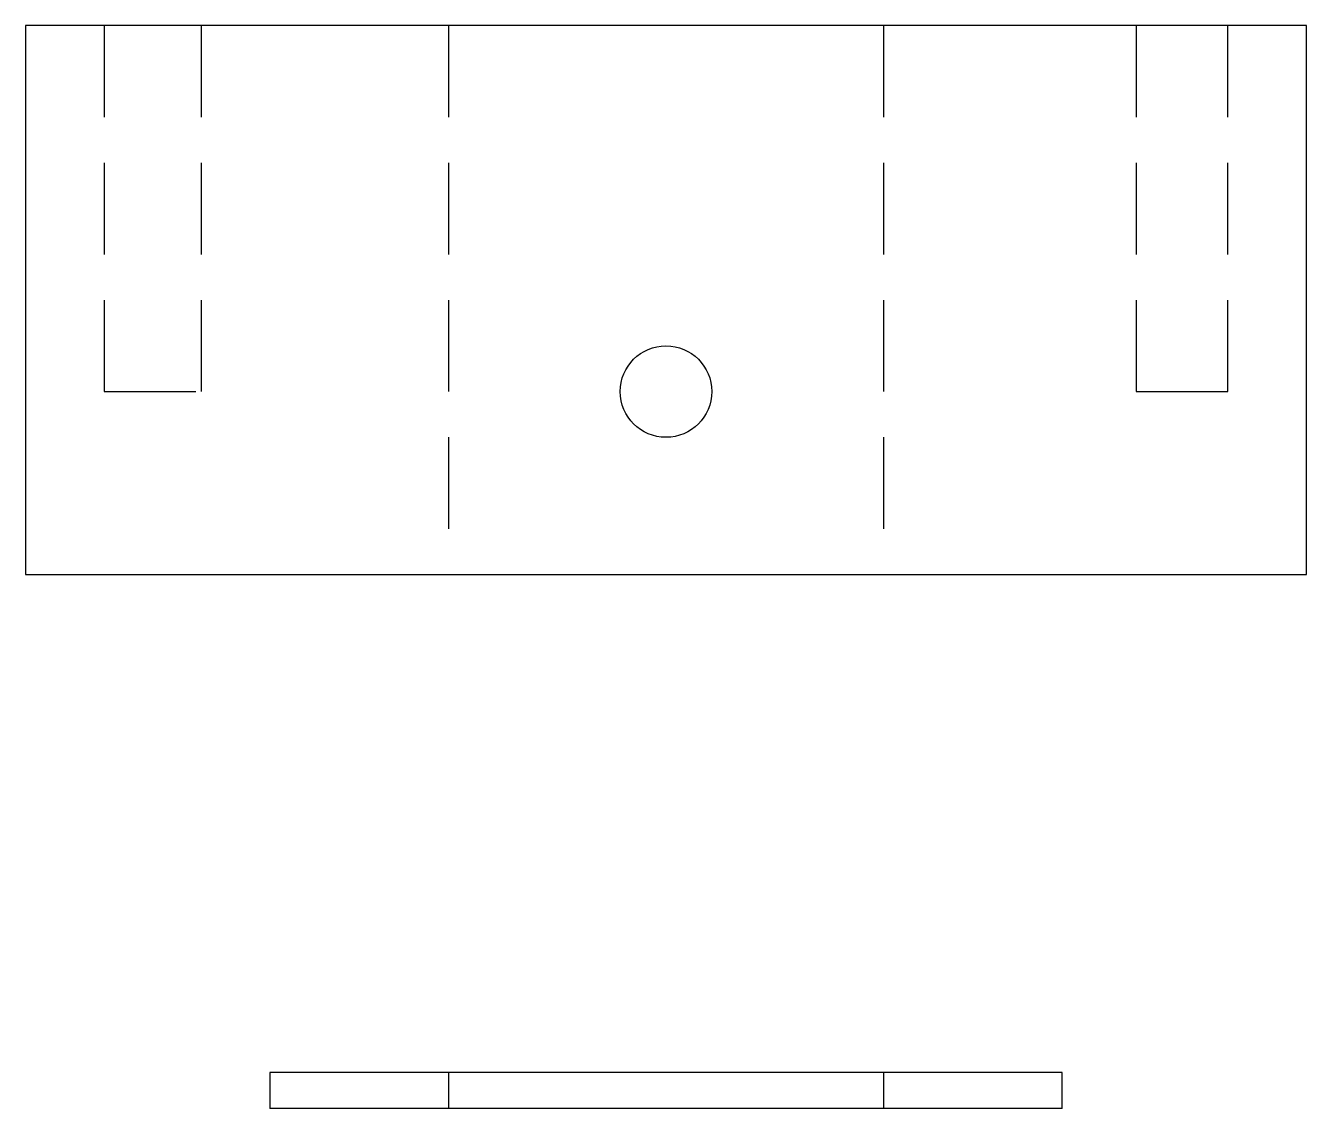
# Model space of a CAD drawing. Header units: inches. Extents: x -0.1 to 44.5, y -2.5 to 33.3.
# Drawn here: x 6.447 to 9.947, y 8.919 to 11.878 of the extents above; entities that cross this region are included whole.
import ezdxf

# ---------------------------------------------------------------- set-up
doc = ezdxf.new("R2010")
doc.units = ezdxf.units.IN
doc.header["$MEASUREMENT"] = 0
doc.linetypes.add('HIDDEN', pattern=[0.375, 0.25, -0.125])
for name, color, linetype in [('Hardware', 52, 'Continuous'), ('Hidden', 140, 'HIDDEN'), ('Material', 140, 'Continuous')]:
    doc.layers.add(name, color=color, linetype=linetype)

msp = doc.modelspace()

# ---------------------------------------------------------------- linework, layer by layer
at = {"layer": 'Hardware'}
for p, q in [((7.1145156, 9.0179165), (7.1145156, 8.9194913)), ((9.2798699, 9.0179165), (7.1145156, 9.0179165)), ((7.6027046, 9.0179165), (7.6027046, 8.9194913)), ((8.7916809, 9.0179165), (8.7916809, 8.9194913)), ((9.2798699, 8.9194913), (9.2798699, 9.0179165)), ((9.2798699, 8.9194913), (7.1145156, 8.9194913))]:
    msp.add_line(p, q, dxfattribs=at)
at = {"layer": 'Hidden'}
for p, q in [((6.6620365, 11.8781297), (6.6620365, 10.8781297)), ((6.9276615, 10.8781297), (6.9276615, 11.8781297)), ((7.6027046, 11.8781297), (7.6027046, 10.3781297)), ((8.7916809, 11.8781297), (8.7916809, 10.3781297)), ((9.482349, 11.8781297), (9.482349, 10.8781297)), ((9.732349, 10.8781297), (9.732349, 11.8781297)), ((6.6620365, 10.8781297), (6.9276615, 10.8781297)), ((9.482349, 10.8781297), (9.732349, 10.8781297))]:
    msp.add_line(p, q, dxfattribs=at)
at = {"layer": 'Material'}
msp.add_lwpolyline([(6.4471927, 10.3781297), (9.9471927, 10.3781297), (9.9471927, 11.8781297), (6.4471927, 11.8781297)], close=True, dxfattribs=at)
msp.add_circle((8.1971927, 10.8781297), 0.125, dxfattribs=at)

doc.saveas('drawing.dxf')
